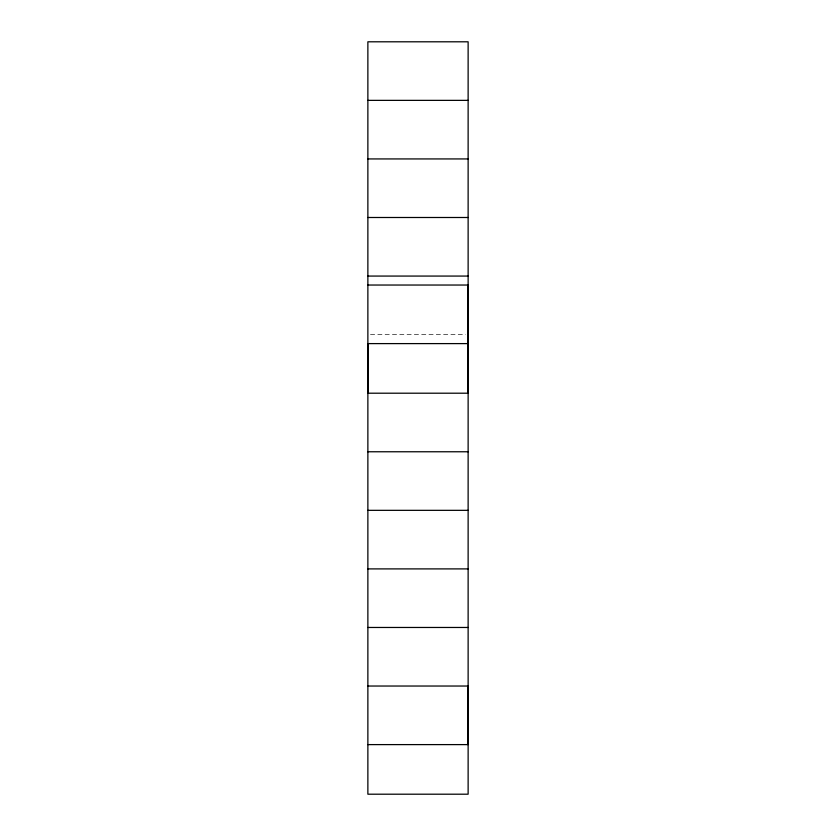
<?xml version="1.0" encoding="UTF-8"?>
<svg xmlns="http://www.w3.org/2000/svg" width="836" height="836" viewBox="0 0 836 836"><rect width="100%" height="100%" fill="white"/><g stroke="black" fill="none" stroke-linecap="round" stroke-linejoin="round"><path stroke-width="0.63" stroke-dasharray="4.18 3.13" d="M370.484 334.63L465.516 334.63"/><path stroke-width="1.25" d="M367.871 744.604L468.129 744.604L468.129 41.8L367.871 41.8L367.871 794.2L468.129 794.2L468.129 686.032L367.871 686.032M367.871 100.362L468.129 100.362M367.871 158.934L468.129 158.934M367.871 217.496L468.129 217.496M367.871 276.068L468.129 276.068M367.871 285.034L468.129 285.034L468.129 393.202L367.871 393.202L367.871 343.606L468.129 343.606M367.871 451.764L468.129 451.764M367.871 510.336L468.129 510.336M367.871 568.898L468.129 568.898M367.871 627.47L468.129 627.47"/></g></svg>
